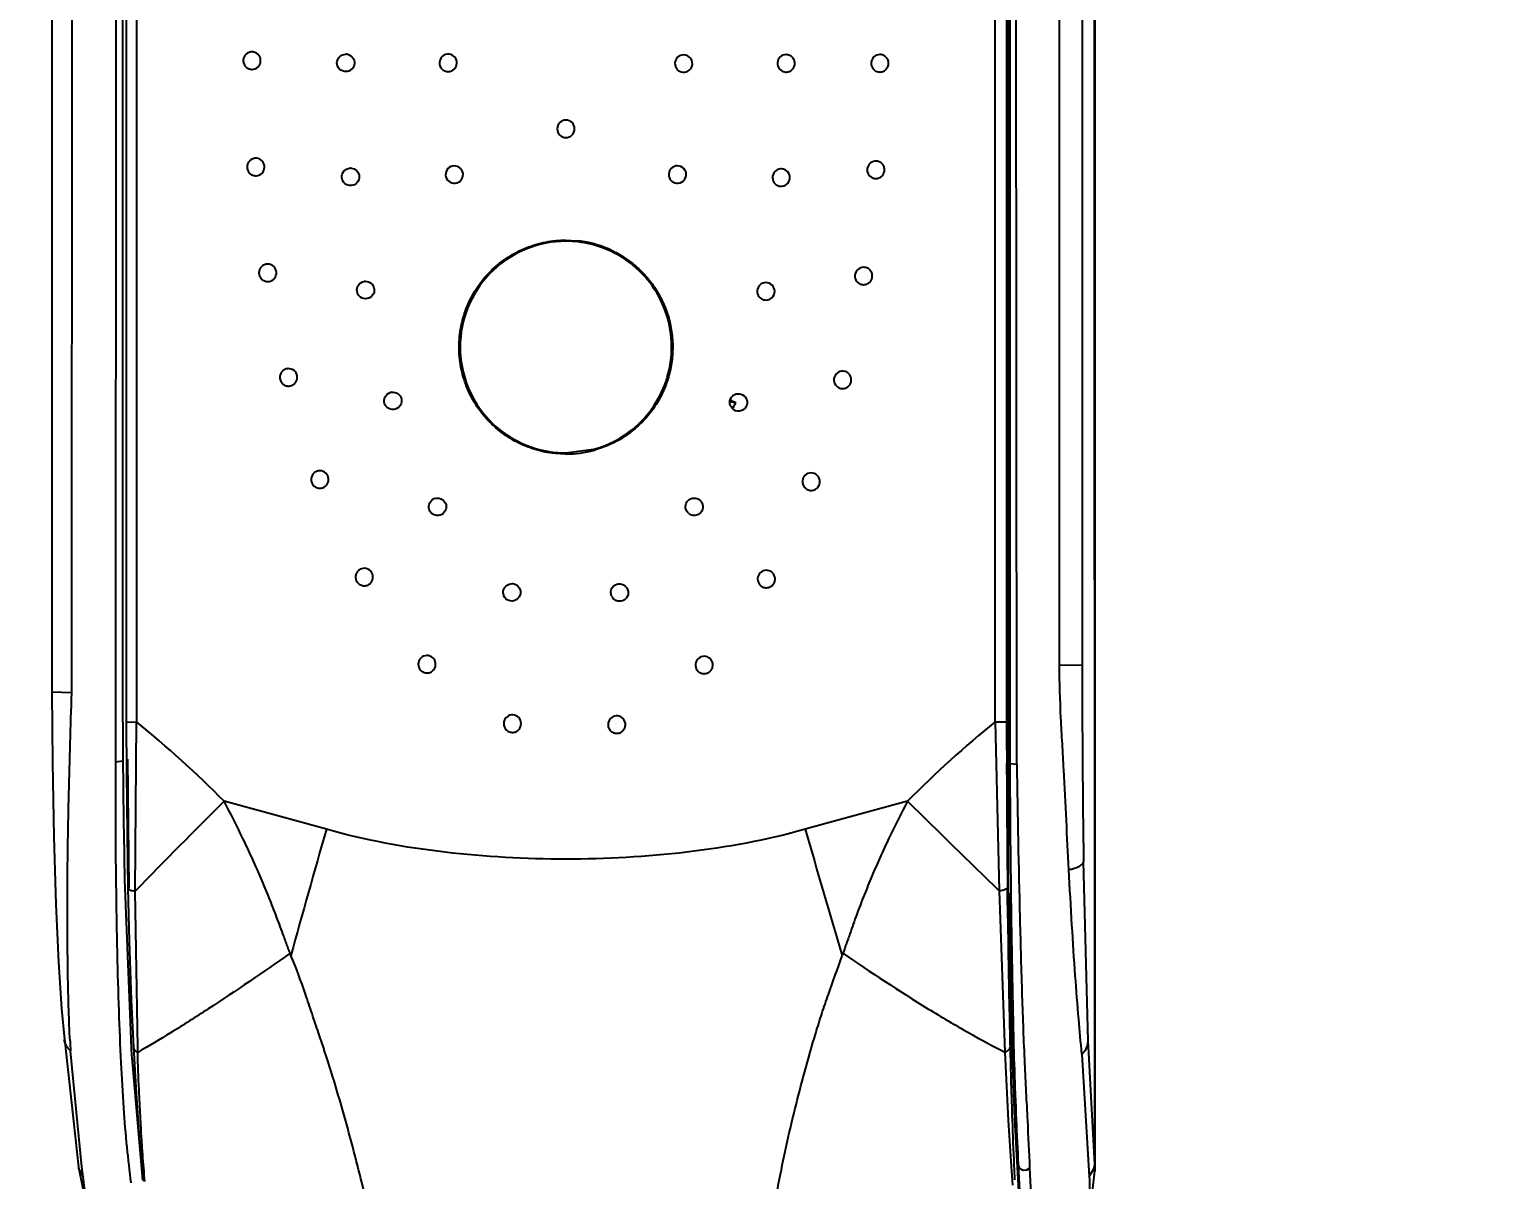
# Model space of a CAD drawing. Header units: millimetres. Extents: x 3819 to 4365, y -2661 to -1889.
# Drawn here: x 3978.49 to 3995.22, y -2208.68 to -2195.5 of the extents above; entities that cross this region are included whole.
import ezdxf

# ---------------------------------------------------------------- set-up
doc = ezdxf.new("R2010")
doc.units = ezdxf.units.MM
doc.header["$LTSCALE"] = 0.1
doc.layers.add('DIM', color=3, linetype='Continuous')
doc.styles.get("Standard").update_dxf_attribs({"font": 'arial.ttf'})
doc.dimstyles.new('ISO-25', dxfattribs={"dimtxt": 2.5, "dimasz": 2.5, "dimexe": 1.25, "dimexo": 0.625, "dimtad": 1, "dimlfac": 5, "dimtxsty": 'Standard', "dimcen": 2.5, "dimadec": 0, "dimazin": 0, "dimtfac": 1, "dimtmove": 0, "dimatfit": 3, "dimfxl": 0, "dimarcsym": 0})

# ---------------------------------------------------------------- blocks, each defined once
blk = doc.blocks.new('*D137')
at = {"layer": 'Defpoints', "color": 0}
for p in [(3972.198, -2092.633), (4060.64, -2605.033), (4086.272, -2605.033)]:
    blk.add_point(p, dxfattribs=at)
at = {"layer": 'DIM', "color": 0, "lineweight": -2}
for p, q in [((3972.823, -2092.633), (4087.522, -2092.633)), ((4086.272, -2096.633), (4086.272, -2601.033)), ((4061.265, -2605.033), (4087.522, -2605.033))]:
    blk.add_line(p, q, dxfattribs=at)
at = {"layer": 'DIM', "color": 0}
for points in [[(4085.605, -2096.633), (4086.939, -2096.633), (4086.272, -2092.633)], [(4085.605, -2601.033), (4086.939, -2601.033), (4086.272, -2605.033)]]:
    blk.add_solid(points, dxfattribs=at)
at = {"layer": 'DIM', "color": 0, "insert": (4083.025, -2348.833), "char_height": 4, "attachment_point": 5, "rotation": 90}
blk.add_mtext('(2280)', dxfattribs=at)

msp = doc.modelspace()

# ---------------------------------------------------------------- linework, layer by layer
at = {"color": 7, "linetype": 'Continuous'}
for p, q in [((3990.6909, -2208.5076), (3990.6908, -2182.457)), ((3990.6926, -2182.38), (3990.6927, -2208.5845)), ((3979.5985, -2191.5625), (3979.5985, -2203.4395)), ((3979.7175, -2191.561), (3979.7175, -2203.4389)), ((3989.5517, -2203.4365), (3989.5517, -2191.5587)), ((3989.6826, -2191.5591), (3989.6826, -2203.4372)), ((3989.7026, -2205.3976), (3989.7026, -2191.5625)), ((3978.7451, -2192.001), (3978.7451, -2200.6833)), ((3978.9767, -2203.1058), (3978.983, -2191.9998)), ((3990.2878, -2202.7854), (3990.2863, -2192.068)), ((3990.5482, -2192.0692), (3990.5481, -2202.7865)), ((3979.4794, -2192.2234), (3979.4746, -2203.8975)), ((3979.5582, -2203.4398), (3979.5578, -2192.2237)), ((3989.7184, -2192.2605), (3989.7197, -2203.9142)), ((3989.7979, -2203.9226), (3989.7897, -2192.26)), ((3984.6346, -2197.9201), (3984.7581, -2197.9263)), ((3986.5144, -2199.7685), (3986.5792, -2199.7848)), ((3984.6346, -2200.3701), (3984.5111, -2200.3638)), ((3984.6346, -2200.3576), (3984.9544, -2200.3144)), ((3990.2878, -2202.7854), (3990.5482, -2202.7865)), ((3978.9767, -2203.1058), (3978.7453, -2203.0972)), ((3979.5986, -2203.4395), (3979.7175, -2203.4389)), ((3979.7012, -2205.375), (3979.7175, -2203.4389)), ((3989.5517, -2203.4365), (3989.5986, -2205.373)), ((3989.5517, -2203.4365), (3989.6826, -2203.4371)), ((3979.5603, -2203.8891), (3979.4746, -2203.8975)), ((3979.6121, -2203.8656), (3979.6288, -2205.3423)), ((3989.7027, -2203.8632), (3989.7196, -2203.8632)), ((3989.6836, -2204.0421), (3989.6832, -2203.9147)), ((3989.7197, -2203.9142), (3989.7979, -2203.9226)), ((3981.8911, -2204.6667), (3980.7204, -2204.3469)), ((3988.5486, -2204.3453), (3987.376, -2204.6669)), ((3990.618, -2207.0905), (3990.5631, -2205.0355)), ((3979.5829, -2205.3436), (3979.6542, -2207.1714)), ((3979.7298, -2207.1674), (3979.7013, -2205.3749)), ((3989.5986, -2205.3729), (3989.6634, -2207.2211)), ((3989.6927, -2205.4001), (3989.6921, -2205.3362)), ((3989.6959, -2205.6846), (3989.6927, -2205.4001)), ((3989.7344, -2205.6809), (3989.7484, -2206.5289)), ((3989.8336, -2205.6791), (3989.8342, -2205.7018)), ((3981.4753, -2206.0876), (3981.4843, -2206.1122)), ((3987.8074, -2206.0865), (3987.7972, -2206.1157)), ((3989.7369, -2206.8647), (3989.737, -2206.8615)), ((3989.7369, -2206.8647), (3989.7778, -2207.9889)), ((3989.7483, -2207.2576), (3989.737, -2206.8615)), ((3989.7533, -2206.7612), (3989.7557, -2206.8668)), ((3979.0909, -2208.5322), (3978.9615, -2207.205)), ((3979.7316, -2207.223), (3979.7298, -2207.1674)), ((3989.6634, -2207.2211), (3989.7011, -2208.002)), ((3990.6909, -2208.5075), (3990.618, -2207.0903)), ((3979.661, -2207.2852), (3979.7836, -2208.6873)), ((3990.5432, -2207.2421), (3990.629, -2208.6461)), ((3989.7011, -2208.002), (3989.7326, -2208.5282)), ((3989.8289, -2208.9503), (3989.778, -2207.9883)), ((3989.7781, -2207.9948), (3989.778, -2207.9883)), ((3989.7781, -2207.9948), (3989.8054, -2208.5106)), ((3989.7893, -2207.9467), (3989.8156, -2208.5125)), ((3979.0507, -2208.5359), (3979.0507, -2208.5366)), ((3979.0547, -2208.5601), (3979.1037, -2208.649)), ((3979.1036, -2208.6489), (3979.0909, -2208.5322)), ((3989.7326, -2208.5282), (3989.7495, -2208.7448)), ((3989.8054, -2208.5106), (3989.8119, -2208.634)), ((3989.8155, -2208.51), (3989.8304, -2208.8081)), ((3989.8765, -2208.5715), (3989.9143, -2208.5689)), ((3989.9143, -2208.5689), (3989.9463, -2208.5505)), ((3989.9463, -2208.5506), (3989.9974, -2209.5536)), ((3990.629, -2208.6461), (3990.683, -2208.5576)), ((3990.683, -2208.5576), (3990.6909, -2208.5077)), ((3990.6927, -2208.5736), (3990.6909, -2208.5076)), ((3989.8119, -2208.634), (3989.8287, -2208.9503)), ((3990.6406, -2209.0522), (3990.6927, -2208.5805))]:
    msp.add_line(p, q, dxfattribs=at)
for points in [[(3978.7451, -2200.6833), (3978.7451, -2201.5534), (3978.7451, -2202.388), (3978.7453, -2203.0972)], [(3978.7454, -2203.0972), (3978.7523, -2203.9062), (3978.7691, -2204.756), (3978.7928, -2205.5264), (3978.8227, -2206.1896), (3978.8575, -2206.7258), (3978.8901, -2207.0758)], [(3979.5985, -2203.4395), (3979.6004, -2204.0156), (3979.6078, -2204.7191), (3979.6187, -2205.3409)], [(3979.6187, -2205.3408), (3979.634, -2205.949), (3979.657, -2206.6208), (3979.6815, -2207.1665)], [(3989.7484, -2206.5289), (3989.7663, -2207.2741), (3989.7893, -2207.9467)], [(3978.89, -2207.0733), (3978.9363, -2207.4874), (3978.9936, -2208.0099), (3979.0508, -2208.5359)], [(3979.6815, -2207.1665), (3979.7113, -2207.6918), (3979.7524, -2208.2533), (3979.7946, -2208.6982)], [(3989.778, -2207.9882), (3989.7637, -2207.6809), (3989.7483, -2207.2576)], [(3979.0507, -2208.5366), (3979.1394, -2208.9695), (3979.3599, -2209.6035), (3979.6946, -2210.3809), (3980.0764, -2211.2258)]]:
    msp.add_lwpolyline(points, dxfattribs=at)
for centre, radius, start, end in [((3982.1127, -2195.8887), 0.0986, 81.48868, 89.99224), ((3982.1677, -2197.1944), 0.0986, 86.42501, 94.93023), ((3987.1005, -2197.2046), 0.0991, 256.53174, 265.0533), ((3984.6347, -2199.1432), 1.2106, 63.08758, 90.00327), ((3984.6349, -2199.1423), 1.2222, 66.50807, 84.2126), ((3984.6347, -2199.1427), 1.2226, 63.07519, 66.50827), ((3982.3403, -2198.4903), 0.0986, 91.97241, 100.47895), ((3986.9256, -2198.5075), 0.0991, 250.94446, 259.46412), ((3982.6525, -2199.7595), 0.0987, 99.16581, 107.67309), ((3986.6103, -2199.7793), 0.0987, 243.72039, 252.23755), ((3984.6345, -2199.1511), 1.2065, 264.23521, 270.00296), ((3984.6343, -2199.1477), 1.2224, 270.01412, 285.30618), ((3984.6346, -2199.1487), 1.2213, 285.30614, 285.68274), ((3983.1642, -2200.9728), 0.0987, 110.92984, 119.43609), ((3986.1038, -2200.9746), 0.0987, 232.08727, 240.60021), ((3984.015, -2201.9534), 0.0989, 139.48689, 147.9857), ((3985.2477, -2201.9574), 0.0989, 203.34754, 211.84919), ((4149.3168, -2202.8586), 158.7686, 179.973978, 180.7856), ((4063.4414, -2203.2836), 83.8833, 180.106711, 180.413665), ((3971.9304, -2213.0469), 12.3674, 44.7051, 50.97599), ((3997.347, -2213.0491), 12.3761, 129.04039, 135.30957), ((4165.6544, -2203.4505), 175.9718, 179.995648, 180.151122), ((4067.0242, -2203.2607), 87.4662, 180.411618, 181.36452), ((4188.2217, -2203.3916), 198.5391, 180.187732, 180.561202), ((4165.6255, -2203.3331), 175.9068, 180.189279, 180.764666), ((4161.5277, -2201.3149), 171.7496, 180.869963, 181.456056), ((4038.2228, -2262.371), 81.6904, 134.741295, 135.756558), ((4066.1836, -2126.0722), 110.2446, 225.234489, 225.998041), ((4136.053, -2248.8271), 160.3622, 164.015412, 164.5519), ((4151.7604, -2157.6604), 170.9732, 195.958112, 196.463698), ((4123.4988, -2203.7926), 133.7981, 180.687864, 180.810001), ((4121.4274, -2204.1452), 131.7405, 180.669525, 181.185408), ((4098.2526, -2204.169), 108.5491, 180.799704, 181.423007), ((4118.3895, -2203.9627), 128.6667, 180.765039, 181.246309), ((4097.4227, -2204.6317), 107.7309, 181.190796, 181.343896), ((4052.5615, -2205.4252), 62.8223, 181.314858, 182.341414), ((3988.648, -2206.5882), 9.706, 182.97209, 183.64424), ((4011.1531, -2205.335), 31.5524, 183.33669, 183.54373), ((4061.6401, -2205.5119), 71.9374, 181.31146, 181.980643), ((4035.9997, -2206.4137), 46.2812, 181.96197, 182.61012), ((4049.8144, -2205.4911), 60.0748, 182.385642, 182.880416), ((3979.2353, -2208.5173), 0.1855, 185.96468, 193.33226), ((4024.5446, -2206.932), 34.8144, 182.61655, 182.8817)]:
    msp.add_arc(centre, radius, start, end, dxfattribs=at)
for centre, major_axis, ratio, start_param, end_param in [((3984.7803, -2198.9782), (5.6115, -3.2351), 0.0323391, 1.2631614, 1.2748246), ((3984.7803, -2201.4827), (5.5759, 9.7678), 0.065531, -1.3659682, -1.3588162)]:
    msp.add_ellipse(centre, major_axis=major_axis, ratio=ratio, start_param=start_param, end_param=end_param, dxfattribs=at)
for points, knots in [([(3981.057, -2195.7657), (3981.0436, -2195.7632), (3981.0152, -2195.7639), (3980.9769, -2195.782), (3980.9491, -2195.814), (3980.9365, -2195.8545), (3980.9413, -2195.8966), (3980.9627, -2195.9332), (3980.997, -2195.9581), (3981.0248, -2195.964), (3981.0385, -2195.964)], [0, 0, 0, 0, 0.1249206, 0.2499679, 0.3749435, 0.5000023, 0.6250618, 0.7500315, 0.8750823, 1, 1, 1, 1]), ([(3981.0385, -2195.964), (3981.0626, -2195.9641), (3981.1127, -2195.9451), (3981.1476, -2195.8742), (3981.1264, -2195.7981), (3981.0807, -2195.7701), (3981.057, -2195.7657)], [0, 0, 0, 0, 0.2499771, 0.5000049, 0.7500238, 1, 1, 1, 1]), ([(3982.1124, -2195.9901), (3982.0869, -2195.9901), (3982.0339, -2195.9683), (3982.002, -2195.89), (3982.0341, -2195.8117), (3982.0872, -2195.7901), (3982.1127, -2195.7901)], [0, 0, 0, 0, 0.2498953, 0.4999452, 0.7500065, 1, 1, 1, 1]), ([(3982.1273, -2195.7912), (3982.1513, -2195.7948), (3982.1984, -2195.8217), (3982.2218, -2195.8983), (3982.1874, -2195.9706), (3982.1368, -2195.9901), (3982.1124, -2195.9901)], [0, 0, 0, 0, 0.249898, 0.4999063, 0.7499832, 1, 1, 1, 1]), ([(3983.2967, -2195.7902), (3983.2705, -2195.7875), (3983.2135, -2195.8047), (3983.175, -2195.8837), (3983.2048, -2195.9663), (3983.2597, -2195.9896), (3983.286, -2195.9896)], [0, 0, 0, 0, 0.249999, 0.5000243, 0.7500153, 1, 1, 1, 1]), ([(3983.286, -2195.9896), (3983.3107, -2195.9897), (3983.362, -2195.9696), (3983.3958, -2195.8955), (3983.3702, -2195.8183), (3983.3212, -2195.7928), (3983.2967, -2195.7902)], [0, 0, 0, 0, 0.2500253, 0.5000149, 0.7499627, 1, 1, 1, 1]), ([(3985.9832, -2195.798), (3985.9585, -2195.798), (3985.9071, -2195.8181), (3985.8734, -2195.8922), (3985.899, -2195.9694), (3985.948, -2195.9949), (3985.9725, -2195.9975)], [0, 0, 0, 0, 0.2500253, 0.500015, 0.7499627, 1, 1, 1, 1]), ([(3985.9725, -2195.9975), (3985.9987, -2196.0002), (3986.0557, -2195.9829), (3986.0941, -2195.9039), (3986.0644, -2195.8214), (3986.0095, -2195.798), (3985.9832, -2195.798)], [0, 0, 0, 0, 0.2499991, 0.5000244, 0.7500154, 1, 1, 1, 1]), ([(3987.1567, -2195.7953), (3987.1324, -2195.7953), (3987.0818, -2195.8149), (3987.0475, -2195.8871), (3987.0707, -2195.9637), (3987.1178, -2195.9906), (3987.1419, -2195.9942)], [0, 0, 0, 0, 0.2499836, 0.5000045, 0.7500135, 1, 1, 1, 1]), ([(3987.1419, -2195.9942), (3987.1553, -2195.9962), (3987.1834, -2195.9946), (3987.2208, -2195.9756), (3987.2475, -2195.9433), (3987.2591, -2195.9029), (3987.2536, -2195.8613), (3987.232, -2195.8253), (3987.1978, -2195.8011), (3987.1703, -2195.7953), (3987.1567, -2195.7953)], [0, 0, 0, 0, 0.1249177, 0.2499688, 0.3749475, 0.5000079, 0.6250666, 0.7500348, 0.8750832, 1, 1, 1, 1]), ([(3988.2305, -2195.7944), (3988.2064, -2195.7944), (3988.1564, -2195.8135), (3988.1216, -2195.8845), (3988.1429, -2195.9606), (3988.1887, -2195.9884), (3988.2124, -2195.9928)], [0, 0, 0, 0, 0.2499777, 0.5000053, 0.750023, 1, 1, 1, 1]), ([(3988.2124, -2195.9928), (3988.2259, -2195.9953), (3988.2543, -2195.9945), (3988.2925, -2195.9764), (3988.3203, -2195.9443), (3988.3327, -2195.9038), (3988.3278, -2195.8617), (3988.3064, -2195.8251), (3988.272, -2195.8003), (3988.2443, -2195.7944), (3988.2305, -2195.7944)], [0, 0, 0, 0, 0.1249198, 0.2499688, 0.3749438, 0.5000029, 0.6250626, 0.750031, 0.875083, 1, 1, 1, 1]), ([(3984.6346, -2196.5451), (3984.6091, -2196.5451), (3984.556, -2196.5668), (3984.5241, -2196.6451), (3984.556, -2196.7235), (3984.6091, -2196.7451), (3984.6346, -2196.7451)], [0, 0, 0, 0, 0.2499828, 0.5000161, 0.7500205, 1, 1, 1, 1]), ([(3984.6346, -2196.7451), (3984.6601, -2196.7451), (3984.7132, -2196.7234), (3984.7451, -2196.6451), (3984.7132, -2196.5668), (3984.6601, -2196.5451), (3984.6346, -2196.5451)], [0, 0, 0, 0, 0.2499828, 0.5000161, 0.7500205, 1, 1, 1, 1]), ([(3981.0928, -2196.983), (3981.0792, -2196.9815), (3981.0509, -2196.9844), (3981.0141, -2197.0052), (3980.9888, -2197.0393), (3980.9793, -2197.0806), (3980.9873, -2197.1222), (3981.0113, -2197.1571), (3981.0474, -2197.1793), (3981.0755, -2197.1832), (3981.0892, -2197.1822)], [0, 0, 0, 0, 0.1249234, 0.2499817, 0.3749668, 0.5000292, 0.6250836, 0.7500419, 0.8750845, 1, 1, 1, 1]), ([(3981.0892, -2197.1822), (3981.1132, -2197.1804), (3981.1617, -2197.1577), (3981.1913, -2197.0844), (3981.1644, -2197.01), (3981.1168, -2196.9856), (3981.0928, -2196.983)], [0, 0, 0, 0, 0.2499965, 0.5000369, 0.7500385, 1, 1, 1, 1]), ([(3988.1923, -2197.0152), (3988.1683, -2197.0134), (3988.1169, -2197.0286), (3988.0769, -2197.0968), (3988.0925, -2197.1743), (3988.136, -2197.2055), (3988.1593, -2197.2116)], [0, 0, 0, 0, 0.249961, 0.4999729, 0.7500047, 1, 1, 1, 1]), ([(3988.1593, -2197.2116), (3988.1725, -2197.2151), (3988.2009, -2197.2165), (3988.2404, -2197.2013), (3988.2705, -2197.1714), (3988.286, -2197.132), (3988.2842, -2197.0896), (3988.2656, -2197.0515), (3988.2332, -2197.0242), (3988.206, -2197.0162), (3988.1923, -2197.0152)], [0, 0, 0, 0, 0.1249178, 0.2499574, 0.3749216, 0.4999757, 0.6250393, 0.7500179, 0.8750799, 1, 1, 1, 1]), ([(3982.1762, -2197.2954), (3982.1508, -2197.2976), (3982.096, -2197.2804), (3982.0576, -2197.2051), (3982.0828, -2197.1244), (3982.1339, -2197.0983), (3982.1593, -2197.0961)], [0, 0, 0, 0, 0.249883, 0.4999109, 0.7499845, 1, 1, 1, 1]), ([(3982.1739, -2197.0959), (3982.1982, -2197.0975), (3982.2474, -2197.1202), (3982.2773, -2197.1945), (3982.2492, -2197.2695), (3982.2004, -2197.2933), (3982.1762, -2197.2954)], [0, 0, 0, 0, 0.2498809, 0.4998698, 0.7499613, 1, 1, 1, 1]), ([(3983.3556, -2197.0696), (3983.3293, -2197.0699), (3983.2746, -2197.0935), (3983.2453, -2197.1763), (3983.2842, -2197.255), (3983.3414, -2197.272), (3983.3675, -2197.269)], [0, 0, 0, 0, 0.2500252, 0.5000691, 0.7500315, 1, 1, 1, 1]), ([(3983.3675, -2197.269), (3983.3921, -2197.2662), (3983.4408, -2197.2404), (3983.466, -2197.163), (3983.4318, -2197.0892), (3983.3803, -2197.0694), (3983.3556, -2197.0696)], [0, 0, 0, 0, 0.2500548, 0.500062, 0.7499827, 1, 1, 1, 1]), ([(3985.9136, -2197.069), (3985.8889, -2197.0688), (3985.8374, -2197.0886), (3985.8032, -2197.1625), (3985.8284, -2197.2399), (3985.8771, -2197.2656), (3985.9017, -2197.2684)], [0, 0, 0, 0, 0.2500818, 0.5000418, 0.7500092, 1, 1, 1, 1]), ([(3985.9017, -2197.2684), (3985.9278, -2197.2713), (3985.9849, -2197.2543), (3986.0239, -2197.1756), (3985.9946, -2197.0928), (3985.9399, -2197.0692), (3985.9136, -2197.069)], [0, 0, 0, 0, 0.2500027, 0.5000139, 0.7500193, 1, 1, 1, 1]), ([(3987.1094, -2197.1041), (3987.0852, -2197.102), (3987.0331, -2197.1171), (3986.9927, -2197.1861), (3987.0092, -2197.2644), (3987.0538, -2197.2953), (3987.0775, -2197.3009)], [0, 0, 0, 0, 0.2499689, 0.4999721, 0.749999, 1, 1, 1, 1]), ([(3987.092, -2197.3033), (3987.1174, -2197.3055), (3987.1722, -2197.2885), (3987.2108, -2197.2133), (3987.1858, -2197.1325), (3987.1348, -2197.1063), (3987.1094, -2197.1041)], [0, 0, 0, 0, 0.2499644, 0.4999835, 0.7500011, 1, 1, 1, 1]), ([(3984.5111, -2200.3638), (3984.4725, -2200.3599), (3984.3957, -2200.3484), (3984.2828, -2200.3204), (3984.173, -2200.2817), (3984.0323, -2200.2165), (3983.869, -2200.1103), (3983.7287, -2199.9751), (3983.6334, -2199.8527), (3983.5709, -2199.7544), (3983.5179, -2199.6506), (3983.4608, -2199.5063), (3983.4156, -2199.3166), (3983.4052, -2199.0831), (3983.4391, -2198.8517), (3983.5032, -2198.6676), (3983.5746, -2198.5298), (3983.6377, -2198.4318), (3983.7098, -2198.3404), (3983.817, -2198.2282), (3983.9702, -2198.1078), (3984.1434, -2198.0186), (3984.29, -2197.9679), (3984.4031, -2197.9404), (3984.5183, -2197.9238), (3984.5959, -2197.9201), (3984.6346, -2197.9201)], [0, 0, 0, 0, 0.0312532, 0.0625007, 0.0937514, 0.1250041, 0.187446, 0.2499005, 0.2811683, 0.3124395, 0.343714, 0.3749915, 0.4374835, 0.499982, 0.5624818, 0.6249779, 0.6562582, 0.6875359, 0.7188106, 0.750082, 0.812544, 0.8749925, 0.9062475, 0.9374984, 0.9687542, 1, 1, 1, 1]), ([(3984.6346, -2197.9326), (3984.482, -2197.9326), (3984.1737, -2197.9918), (3983.7797, -2198.2454), (3983.5071, -2198.6272), (3983.3956, -2199.083), (3983.4609, -2199.5476), (3983.6938, -2199.9549), (3984.0606, -2200.2466), (3984.3615, -2200.3362), (3984.5133, -2200.3515)], [0, 0, 0, 0, 0.1249458, 0.2499024, 0.3749255, 0.4999859, 0.6250401, 0.7500526, 0.8750078, 1, 1, 1, 1]), ([(3981.2217, -2198.1943), (3981.208, -2198.1939), (3981.18, -2198.199), (3981.145, -2198.2228), (3981.1225, -2198.2587), (3981.1163, -2198.3007), (3981.1276, -2198.3415), (3981.1543, -2198.3744), (3981.1921, -2198.3936), (3981.2204, -2198.3952), (3981.234, -2198.3931)], [0, 0, 0, 0, 0.1249287, 0.2499982, 0.374993, 0.5000572, 0.6251042, 0.7500508, 0.8750846, 1, 1, 1, 1]), ([(3981.234, -2198.3931), (3981.2578, -2198.3895), (3981.3043, -2198.363), (3981.328, -2198.2875), (3981.2952, -2198.2156), (3981.2458, -2198.195), (3981.2217, -2198.1943)], [0, 0, 0, 0, 0.2500183, 0.5000705, 0.7500534, 1, 1, 1, 1]), ([(3984.9544, -2200.3145), (3985.071, -2200.2825), (3985.2961, -2200.1825), (3985.5731, -2199.94), (3985.7662, -2199.6261), (3985.8578, -2199.2691), (3985.8397, -2198.901), (3985.7135, -2198.5547), (3985.4908, -2198.2615), (3985.2904, -2198.1185), (3985.1826, -2198.0637)], [0, 0, 0, 0, 0.124952, 0.2499324, 0.3749541, 0.5000054, 0.6250545, 0.7500795, 0.8750664, 1, 1, 1, 1]), ([(3985.1883, -2198.0526), (3985.2428, -2198.0803), (3985.3216, -2198.128), (3985.4184, -2198.2028), (3985.5094, -2198.2846), (3985.6113, -2198.3994), (3985.6949, -2198.5281), (3985.7496, -2198.6376), (3985.796, -2198.7509), (3985.8379, -2198.8986), (3985.8611, -2199.0813), (3985.8568, -2199.2654), (3985.8251, -2199.4468), (3985.7667, -2199.6214), (3985.6969, -2199.7581), (3985.6293, -2199.8602), (3985.5542, -2199.957), (3985.4472, -2200.0669), (3985.3249, -2200.1596), (3985.2197, -2200.2221), (3985.1101, -2200.2766), (3985.0235, -2200.3081), (3984.9647, -2200.3246)], [0, 0, 0, 0, 0.0624553, 0.0937084, 0.1249641, 0.1874397, 0.2499262, 0.2811953, 0.3124668, 0.3749722, 0.4374838, 0.4999987, 0.5625137, 0.6250255, 0.6875311, 0.7188028, 0.7500721, 0.812559, 0.875035, 0.9062908, 0.9375441, 1, 1, 1, 1]), ([(3988.0601, -2198.2315), (3988.0363, -2198.2277), (3987.9839, -2198.2388), (3987.9385, -2198.3035), (3987.9478, -2198.382), (3987.9887, -2198.4166), (3988.0114, -2198.4246)], [0, 0, 0, 0, 0.249946, 0.499939, 0.749983, 1, 1, 1, 1]), ([(3988.0114, -2198.4246), (3988.0244, -2198.4292), (3988.0525, -2198.4328), (3988.0932, -2198.4209), (3988.1255, -2198.3935), (3988.1441, -2198.3554), (3988.1458, -2198.313), (3988.1303, -2198.2735), (3988.1002, -2198.2437), (3988.0737, -2198.2336), (3988.0601, -2198.2315)], [0, 0, 0, 0, 0.1249174, 0.249948, 0.3749003, 0.4999474, 0.6250132, 0.7500018, 0.8750749, 1, 1, 1, 1]), ([(3982.3584, -2198.59), (3982.3334, -2198.5946), (3982.2772, -2198.5829), (3982.2317, -2198.5116), (3982.249, -2198.4288), (3982.2973, -2198.3979), (3982.3224, -2198.3933)], [0, 0, 0, 0, 0.2498738, 0.4998751, 0.7499578, 1, 1, 1, 1]), ([(3982.3369, -2198.3917), (3982.3612, -2198.3909), (3982.4124, -2198.4087), (3982.4493, -2198.4798), (3982.4286, -2198.5571), (3982.3824, -2198.5856), (3982.3584, -2198.59)], [0, 0, 0, 0, 0.2498659, 0.4998305, 0.7499343, 1, 1, 1, 1]), ([(3986.9442, -2198.4083), (3986.9203, -2198.4039), (3986.867, -2198.4138), (3986.82, -2198.4786), (3986.8289, -2198.5582), (3986.8702, -2198.5932), (3986.8933, -2198.6012)], [0, 0, 0, 0, 0.2499513, 0.4999313, 0.749973, 1, 1, 1, 1]), ([(3986.9075, -2198.6049), (3986.9325, -2198.6096), (3986.9887, -2198.598), (3987.0345, -2198.5269), (3987.0175, -2198.4441), (3986.9693, -2198.413), (3986.9442, -2198.4083)], [0, 0, 0, 0, 0.2499456, 0.4999432, 0.7499795, 1, 1, 1, 1]), ([(3981.4516, -2199.3915), (3981.4379, -2199.3924), (3981.4105, -2199.4), (3981.3777, -2199.4268), (3981.3586, -2199.4647), (3981.3562, -2199.507), (3981.3711, -2199.5467), (3981.4008, -2199.577), (3981.4401, -2199.5927), (3981.4684, -2199.5917), (3981.4818, -2199.5884)], [0, 0, 0, 0, 0.1249364, 0.250019, 0.3750232, 0.5000872, 0.625124, 0.750057, 0.8750825, 1, 1, 1, 1]), ([(3981.4818, -2199.5884), (3981.4935, -2199.5851), (3981.5164, -2199.5749), (3981.5515, -2199.5397), (3981.566, -2199.4746), (3981.5267, -2199.406), (3981.4756, -2199.39), (3981.4516, -2199.3915)], [0, 0, 0, 0, 0.1265587, 0.2530171, 0.5022158, 0.7511233, 1, 1, 1, 1]), ([(3987.8283, -2199.4232), (3987.805, -2199.4173), (3987.7518, -2199.4235), (3987.7008, -2199.4839), (3987.7029, -2199.5629), (3987.7405, -2199.6011), (3987.7624, -2199.6111)], [0, 0, 0, 0, 0.249933, 0.4999027, 0.7499567, 1, 1, 1, 1]), ([(3987.7624, -2199.6111), (3987.7749, -2199.6168), (3987.8026, -2199.623), (3987.8441, -2199.6148), (3987.8789, -2199.5904), (3987.9008, -2199.5542), (3987.9063, -2199.5121), (3987.8944, -2199.4714), (3987.8671, -2199.439), (3987.8416, -2199.4265), (3987.8283, -2199.4232)], [0, 0, 0, 0, 0.124919, 0.249941, 0.3748798, 0.4999171, 0.624983, 0.7499814, 0.8750675, 1, 1, 1, 1]), ([(3982.6829, -2199.8561), (3982.6586, -2199.8638), (3982.6014, -2199.8592), (3982.5473, -2199.7942), (3982.5541, -2199.7099), (3982.5982, -2199.6732), (3982.6225, -2199.6655)], [0, 0, 0, 0, 0.2498701, 0.499835, 0.7499214, 1, 1, 1, 1]), ([(3982.6367, -2199.6621), (3982.6608, -2199.6582), (3982.7138, -2199.6695), (3982.7593, -2199.7354), (3982.7484, -2199.8147), (3982.7061, -2199.8487), (3982.6829, -2199.8561)], [0, 0, 0, 0, 0.2498542, 0.4997845, 0.7498969, 1, 1, 1, 1]), ([(3986.5666, -2199.8678), (3986.5447, -2199.857), (3986.5081, -2199.8171), (3986.5091, -2199.737), (3986.5639, -2199.6786), (3986.6181, -2199.6754), (3986.6413, -2199.6829)], [0, 0, 0, 0, 0.249981, 0.5000335, 0.7500362, 1, 1, 1, 1]), ([(3986.6413, -2199.6829), (3986.6655, -2199.6907), (3986.7094, -2199.7276), (3986.7159, -2199.8119), (3986.6616, -2199.8767), (3986.6044, -2199.8811), (3986.5802, -2199.8733)], [0, 0, 0, 0, 0.2499634, 0.5000711, 0.7500644, 1, 1, 1, 1]), ([(3981.7988, -2200.5633), (3981.7853, -2200.5657), (3981.7589, -2200.5763), (3981.7294, -2200.6067), (3981.7145, -2200.6464), (3981.7169, -2200.6887), (3981.7362, -2200.7265), (3981.769, -2200.7533), (3981.8098, -2200.7645), (3981.8379, -2200.7604), (3981.8508, -2200.7556)], [0, 0, 0, 0, 0.1249483, 0.2500467, 0.37506, 0.5001201, 0.6251423, 0.7500589, 0.8750769, 1, 1, 1, 1]), ([(3981.8508, -2200.7556), (3981.8734, -2200.7472), (3981.9137, -2200.7119), (3981.9216, -2200.6332), (3981.8751, -2200.5693), (3981.8225, -2200.5592), (3981.7988, -2200.5633)], [0, 0, 0, 0, 0.250079, 0.5001456, 0.750074, 1, 1, 1, 1]), ([(3987.4786, -2200.5929), (3987.456, -2200.5844), (3987.4025, -2200.5847), (3987.345, -2200.6389), (3987.3383, -2200.7177), (3987.3713, -2200.7598), (3987.392, -2200.7722)], [0, 0, 0, 0, 0.2499233, 0.4998623, 0.7499226, 1, 1, 1, 1]), ([(3987.392, -2200.7722), (3987.4038, -2200.7793), (3987.4306, -2200.7886), (3987.4728, -2200.7851), (3987.51, -2200.7648), (3987.5359, -2200.7312), (3987.5461, -2200.69), (3987.5388, -2200.6482), (3987.5154, -2200.613), (3987.4914, -2200.5977), (3987.4786, -2200.5929)], [0, 0, 0, 0, 0.1249242, 0.249938, 0.3748604, 0.4998833, 0.6249459, 0.749954, 0.8750559, 1, 1, 1, 1]), ([(3983.1289, -2200.8806), (3983.1517, -2200.8719), (3983.2058, -2200.8722), (3983.2638, -2200.9274), (3983.2692, -2201.0073), (3983.2348, -2201.0492), (3983.2135, -2201.0612)], [0, 0, 0, 0, 0.2498553, 0.4997285, 0.7498358, 1, 1, 1, 1]), ([(3986.0432, -2201.0525), (3986.024, -2201.0375), (3985.9961, -2200.991), (3986.0132, -2200.9128), (3986.0787, -2200.8667), (3986.1323, -2200.8745), (3986.1536, -2200.8864)], [0, 0, 0, 0, 0.2500422, 0.5000956, 0.7500414, 1, 1, 1, 1]), ([(3983.2135, -2201.0612), (3983.1913, -2201.0737), (3983.1344, -2201.0808), (3983.0682, -2201.0282), (3983.0578, -2200.9443), (3983.0934, -2200.8994), (3983.1157, -2200.8869)], [0, 0, 0, 0, 0.2498839, 0.4997908, 0.7498634, 1, 1, 1, 1]), ([(3986.1536, -2200.8864), (3986.1758, -2200.899), (3986.2113, -2200.944), (3986.2007, -2201.0279), (3986.1345, -2201.0804), (3986.0776, -2201.0732), (3986.0554, -2201.0606)], [0, 0, 0, 0, 0.250022, 0.5001391, 0.7500738, 1, 1, 1, 1]), ([(3982.2929, -2201.6838), (3982.2799, -2201.6883), (3982.2555, -2201.7028), (3982.231, -2201.7373), (3982.2224, -2201.7789), (3982.2313, -2201.8203), (3982.2562, -2201.8547), (3982.2927, -2201.8761), (3982.3348, -2201.8809), (3982.3619, -2201.8725), (3982.3739, -2201.8658)], [0, 0, 0, 0, 0.1249676, 0.2500861, 0.3751063, 0.5001552, 0.6251547, 0.7500512, 0.8750642, 1, 1, 1, 1]), ([(3982.3739, -2201.8658), (3982.3949, -2201.854), (3982.4293, -2201.8129), (3982.425, -2201.734), (3982.3692, -2201.678), (3982.3157, -2201.676), (3982.2929, -2201.6838)], [0, 0, 0, 0, 0.2501254, 0.5001875, 0.7500728, 1, 1, 1, 1]), ([(3986.9799, -2201.7142), (3986.9589, -2201.7023), (3986.906, -2201.6942), (3986.8408, -2201.7389), (3986.822, -2201.8157), (3986.8481, -2201.8624), (3986.8666, -2201.8779)], [0, 0, 0, 0, 0.2499226, 0.4998183, 0.7498756, 1, 1, 1, 1]), ([(3986.8666, -2201.8779), (3986.8771, -2201.8867), (3986.9022, -2201.9), (3986.9444, -2201.9031), (3986.9843, -2201.8889), (3987.0151, -2201.8597), (3987.0315, -2201.8206), (3987.0308, -2201.7782), (3987.0131, -2201.7398), (3986.9918, -2201.7209), (3986.9799, -2201.7142)], [0, 0, 0, 0, 0.1249365, 0.2499444, 0.3748463, 0.4998464, 0.6248984, 0.7499142, 0.8750366, 1, 1, 1, 1]), ([(3983.9398, -2201.8892), (3983.9556, -2201.8707), (3984.0033, -2201.845), (3984.0806, -2201.8657), (3984.1236, -2201.9333), (3984.1133, -2201.9866), (3984.1003, -2202.0072)], [0, 0, 0, 0, 0.2499513, 0.49973, 0.7497414, 1, 1, 1, 1]), ([(3985.157, -2201.9966), (3985.1473, -2201.9742), (3985.1452, -2201.9201), (3985.1978, -2201.8597), (3985.2774, -2201.8507), (3985.3206, -2201.8834), (3985.3335, -2201.9041)], [0, 0, 0, 0, 0.2501481, 0.5001156, 0.7499565, 1, 1, 1, 1]), ([(3984.1003, -2202.0072), (3984.0868, -2202.0288), (3984.0403, -2202.0623), (3983.957, -2202.0479), (3983.9077, -2201.9791), (3983.9176, -2201.9226), (3983.9311, -2201.901)], [0, 0, 0, 0, 0.249997, 0.4998213, 0.7497808, 1, 1, 1, 1]), ([(3985.3335, -2201.9041), (3985.3469, -2201.9258), (3985.3565, -2201.9823), (3985.3069, -2202.0509), (3985.2235, -2202.065), (3985.1772, -2202.0313), (3985.1637, -2202.0096)], [0, 0, 0, 0, 0.2501432, 0.5001874, 0.7500007, 1, 1, 1, 1]), ([(3982.9886, -2202.6941), (3982.9771, -2202.7016), (3982.957, -2202.7217), (3982.9417, -2202.7613), (3982.9437, -2202.8036), (3982.9625, -2202.8416), (3982.9951, -2202.8687), (3983.0358, -2202.8805), (3983.0777, -2202.8747), (3983.1019, -2202.8598), (3983.1119, -2202.8504)], [0, 0, 0, 0, 0.1250019, 0.2501442, 0.3751608, 0.50018, 0.6251416, 0.7500153, 0.8750345, 1, 1, 1, 1]), ([(3983.1119, -2202.8504), (3983.1294, -2202.8338), (3983.1525, -2202.7855), (3983.129, -2202.71), (3983.061, -2202.6695), (3983.0087, -2202.6809), (3982.9886, -2202.6941)], [0, 0, 0, 0, 0.2501882, 0.5002171, 0.750042, 1, 1, 1, 1]), ([(3986.2868, -2202.7136), (3986.2694, -2202.697), (3986.2201, -2202.6761), (3986.1459, -2202.7033), (3986.1088, -2202.7731), (3986.1226, -2202.8249), (3986.1367, -2202.8444)], [0, 0, 0, 0, 0.2499511, 0.4997856, 0.7498117, 1, 1, 1, 1]), ([(3986.1367, -2202.8444), (3986.1448, -2202.8556), (3986.1658, -2202.8747), (3986.206, -2202.8881), (3986.2482, -2202.8841), (3986.2852, -2202.8634), (3986.3107, -2202.8296), (3986.3204, -2202.7883), (3986.3127, -2202.7466), (3986.2967, -2202.7231), (3986.2868, -2202.7136)], [0, 0, 0, 0, 0.1249655, 0.2499784, 0.3748568, 0.4998191, 0.6248422, 0.7498556, 0.8750025, 1, 1, 1, 1]), ([(3990.3959, -2205.1289), (3990.3862, -2204.9417), (3990.3662, -2204.5607), (3990.341, -2204.0809), (3990.3206, -2203.6883), (3990.2992, -2203.2884), (3990.2867, -2202.9869), (3990.2878, -2202.7854)], [0, 0, 0, 0, 0.2397056, 0.4878074, 0.6144201, 0.7423475, 1, 1, 1, 1]), ([(3978.955, -2207.0915), (3978.9489, -2206.9737), (3978.9389, -2206.7168), (3978.9256, -2206.1352), (3978.9221, -2205.3083), (3978.9401, -2204.2366), (3978.9619, -2203.4898), (3978.9758, -2203.1058)], [0, 0, 0, 0, 0.0887256, 0.1934752, 0.4377531, 0.7108928, 1, 1, 1, 1]), ([(3984.1154, -2203.4926), (3984.1238, -2203.47), (3984.1232, -2203.4164), (3984.0688, -2203.3591), (3983.9899, -2203.3529), (3983.9481, -2203.3862), (3983.9358, -2203.4069)], [0, 0, 0, 0, 0.2502322, 0.5001343, 0.7499177, 1, 1, 1, 1]), ([(3985.3108, -2203.4358), (3985.3031, -2203.413), (3985.2682, -2203.3722), (3985.19, -2203.3626), (3985.1252, -2203.408), (3985.1141, -2203.4604), (3985.1178, -2203.4842)], [0, 0, 0, 0, 0.250124, 0.499838, 0.7497574, 1, 1, 1, 1]), ([(3983.9358, -2203.4069), (3983.9288, -2203.4188), (3983.9197, -2203.4457), (3983.9234, -2203.4879), (3983.9439, -2203.525), (3983.9775, -2203.5508), (3984.0187, -2203.5607), (3984.0604, -2203.5532), (3984.0955, -2203.5295), (3984.1106, -2203.5055), (3984.1154, -2203.4926)], [0, 0, 0, 0, 0.1250498, 0.250194, 0.375163, 0.500114, 0.625029, 0.749906, 0.8749741, 1, 1, 1, 1]), ([(3985.1178, -2203.4842), (3985.1199, -2203.4978), (3985.1299, -2203.5243), (3985.1596, -2203.5545), (3985.199, -2203.5701), (3985.2414, -2203.5686), (3985.2795, -2203.55), (3985.3069, -2203.5176), (3985.3189, -2203.477), (3985.3153, -2203.4488), (3985.3108, -2203.4358)], [0, 0, 0, 0, 0.1250278, 0.2500901, 0.3749706, 0.4998841, 0.6248371, 0.7498026, 0.8749525, 1, 1, 1, 1]), ([(3979.4746, -2203.8975), (3979.4729, -2204.3954), (3979.4763, -2205.1276), (3979.4924, -2206.0779), (3979.5102, -2206.7279), (3979.5344, -2207.3163), (3979.5628, -2207.8369), (3979.6002, -2208.2964), (3979.6345, -2208.5826), (3979.6501, -2208.719)], [0, 0, 0, 0, 0.3094562, 0.4549886, 0.5906797, 0.7135539, 0.8209139, 0.914707, 1, 1, 1, 1]), ([(3981.4753, -2206.0876), (3981.4668, -2206.0698), (3981.4534, -2206.0327), (3981.4337, -2205.9772), (3981.4138, -2205.9215), (3981.3873, -2205.8474), (3981.353, -2205.7549), (3981.297, -2205.6072), (3981.2244, -2205.4233), (3981.1327, -2205.2042), (3981.0366, -2204.9868), (3980.9024, -2204.6993), (3980.7946, -2204.4872), (3980.7204, -2204.3469)], [0, 0, 0, 0, 0.0310658, 0.0621398, 0.0932175, 0.1243269, 0.1866045, 0.2489553, 0.3738417, 0.4989201, 0.6241292, 0.7494136, 1, 1, 1, 1]), ([(3988.5486, -2204.3453), (3988.4746, -2204.4855), (3988.3669, -2204.6976), (3988.2339, -2204.9852), (3988.139, -2205.2026), (3988.0499, -2205.4221), (3987.9785, -2205.6058), (3987.9248, -2205.7537), (3987.8932, -2205.8467), (3987.8678, -2205.9209), (3987.8481, -2205.9763), (3987.8289, -2206.0318), (3987.8153, -2206.0686), (3987.8074, -2206.0865)], [0, 0, 0, 0, 0.251078, 0.3764753, 0.501711, 0.6267372, 0.7515013, 0.8137626, 0.8759344, 0.9069801, 0.938001, 0.9690179, 1, 1, 1, 1]), ([(3987.376, -2204.6669), (3986.9322, -2204.7942), (3986.0186, -2204.9574), (3984.6334, -2205.036), (3983.2482, -2204.9582), (3982.3348, -2204.7941), (3981.8911, -2204.6667)], [0, 0, 0, 0, 0.2500152, 0.5000133, 0.7500059, 1, 1, 1, 1]), ([(3990.3959, -2205.1289), (3990.4178, -2205.1255), (3990.4587, -2205.1166), (3990.5119, -2205.0964), (3990.5491, -2205.0701), (3990.5623, -2205.0461), (3990.5631, -2205.0355)], [0, 0, 0, 0, 0.3302881, 0.6208065, 0.8415404, 1, 1, 1, 1]), ([(3990.5432, -2207.2421), (3990.5317, -2207.109), (3990.5043, -2206.8105), (3990.466, -2206.3185), (3990.4288, -2205.7471), (3990.4065, -2205.3413), (3990.3959, -2205.1289)], [0, 0, 0, 0, 0.1892292, 0.4244095, 0.6989142, 1, 1, 1, 1]), ([(3979.6187, -2205.3409), (3979.6191, -2205.3514), (3979.6415, -2205.3639), (3979.6695, -2205.3709), (3979.6902, -2205.3739), (3979.7013, -2205.3749)], [0, 0, 0, 0, 0.3407922, 0.6373719, 1, 1, 1, 1]), ([(3989.6921, -2205.3362), (3989.6916, -2205.3409), (3989.6829, -2205.3514), (3989.6515, -2205.3659), (3989.6211, -2205.371), (3989.5986, -2205.373)], [0, 0, 0, 0, 0.1359339, 0.3506584, 1, 1, 1, 1]), ([(3989.8342, -2205.7018), (3989.8414, -2205.9928), (3989.8562, -2206.5427), (3989.884, -2207.3098), (3989.9193, -2207.9682), (3989.938, -2208.3679), (3989.9463, -2208.5505)], [0, 0, 0, 0, 0.3062986, 0.5788665, 0.8077074, 1, 1, 1, 1]), ([(3981.4754, -2206.0877), (3981.1664, -2206.305), (3980.7138, -2206.6139), (3980.129, -2206.9873), (3979.8581, -2207.1503), (3979.7316, -2207.2229)], [0, 0, 0, 0, 0.5444379, 0.789705, 1, 1, 1, 1]), ([(3982.4799, -2209.5264), (3982.4505, -2209.3952), (3982.3923, -2209.1275), (3982.2999, -2208.7196), (3982.1933, -2208.301), (3982.0757, -2207.8728), (3981.9473, -2207.4371), (3981.8264, -2207.0727), (3981.7262, -2206.7784), (3981.6263, -2206.4803), (3981.5478, -2206.2568), (3981.4843, -2206.1122)], [0, 0, 0, 0, 0.1132536, 0.2308336, 0.3523554, 0.4772715, 0.6049802, 0.7350047, 0.8007495, 0.8668949, 1, 1, 1, 1]), ([(3986.9393, -2209.525), (3986.9762, -2209.2571), (3987.044, -2208.8496), (3987.1559, -2208.3014), (3987.2552, -2207.8737), (3987.3698, -2207.4392), (3987.4739, -2207.0737), (3987.5653, -2206.7796), (3987.6655, -2206.4843), (3987.7488, -2206.2648), (3987.7972, -2206.1157)], [0, 0, 0, 0, 0.2303121, 0.3516972, 0.4764949, 0.6042164, 0.7343764, 0.8002024, 0.8664525, 1, 1, 1, 1]), ([(3987.8072, -2206.0867), (3988.1265, -2206.3071), (3988.6012, -2206.6189), (3989.2255, -2206.9889), (3989.5224, -2207.1497), (3989.6634, -2207.2211)], [0, 0, 0, 0, 0.5346848, 0.7822431, 1, 1, 1, 1]), ([(3978.9616, -2207.2052), (3978.9421, -2207.1888), (3978.9088, -2207.1496), (3978.8929, -2207.1004), (3978.8901, -2207.0758)], [0, 0, 0, 0, 0.5063802, 1, 1, 1, 1]), ([(3979.6815, -2207.1665), (3979.6821, -2207.1782), (3979.6948, -2207.2037), (3979.7182, -2207.2174), (3979.7316, -2207.223)], [0, 0, 0, 0, 0.4455265, 1, 1, 1, 1]), ([(3979.8118, -2208.7021), (3979.8039, -2208.5983), (3979.79, -2208.4375), (3979.7749, -2208.2165), (3979.7653, -2208.0361), (3979.7562, -2207.8459), (3979.7416, -2207.574), (3979.7317, -2207.3651), (3979.7316, -2207.223)], [0, 0, 0, 0, 0.2108839, 0.3267209, 0.4485289, 0.5768392, 0.7122311, 1, 1, 1, 1]), ([(3989.7215, -2207.1584), (3989.7209, -2207.1714), (3989.7055, -2207.2), (3989.6789, -2207.215), (3989.6634, -2207.2211)], [0, 0, 0, 0, 0.4383343, 1, 1, 1, 1]), ([(3990.5432, -2207.2421), (3990.5545, -2207.2324), (3990.5938, -2207.1907), (3990.6173, -2207.1328), (3990.618, -2207.0903)], [0, 0, 0, 0, 0.2593452, 1, 1, 1, 1]), ([(3989.8156, -2208.5125), (3989.8159, -2208.5196), (3989.8196, -2208.5341), (3989.838, -2208.5589), (3989.8609, -2208.5691), (3989.8765, -2208.5715)], [0, 0, 0, 0, 0.2356475, 0.480089, 1, 1, 1, 1]), ([(3980.0807, -2211.2228), (3979.9726, -2210.978), (3979.7601, -2210.509), (3979.4625, -2209.8346), (3979.258, -2209.3045), (3979.1468, -2208.9143), (3979.1128, -2208.7339), (3979.1036, -2208.6489)], [0, 0, 0, 0, 0.2907587, 0.5593418, 0.8011378, 0.9071185, 1, 1, 1, 1]), ([(3990.6291, -2208.6459), (3990.6335, -2208.7299), (3990.6255, -2208.9096), (3990.5797, -2209.1894), (3990.5053, -2209.4914), (3990.3721, -2209.9272), (3990.1605, -2210.5018), (3989.9757, -2210.9668), (3989.8804, -2211.2093)], [0, 0, 0, 0, 0.0939639, 0.19997, 0.316363, 0.4410529, 0.7089425, 1, 1, 1, 1])]:
    msp.add_open_spline(points, degree=3, knots=knots, dxfattribs=at)
msp.add_open_spline([(3989.7778, -2207.9889), (3989.7779, -2207.9909), (3989.778, -2207.9928), (3989.7781, -2207.9948)], degree=3, dxfattribs=at)

# ---------------------------------------------------------------- dimensions: what is measured, and where the dimension line sits
at = {"layer": 'DIM'}
dim = msp.add_linear_dim(base=(4086.272, -2605.0328), p1=(3972.198, -2092.6331), p2=(4060.6398, -2605.0328), angle=90, text='(2280)', dimstyle='ISO-25', override={"dimtxt": 4, "dimasz": 4, "dimlfac": 4, "dimadec": 1, "dimfxl": 1.25}, dxfattribs=at)
dim.commit()
dim.dimension.update_dxf_attribs({"geometry": '*D137', "text_midpoint": (4083.0249, -2348.833)})

doc.saveas('drawing.dxf')
